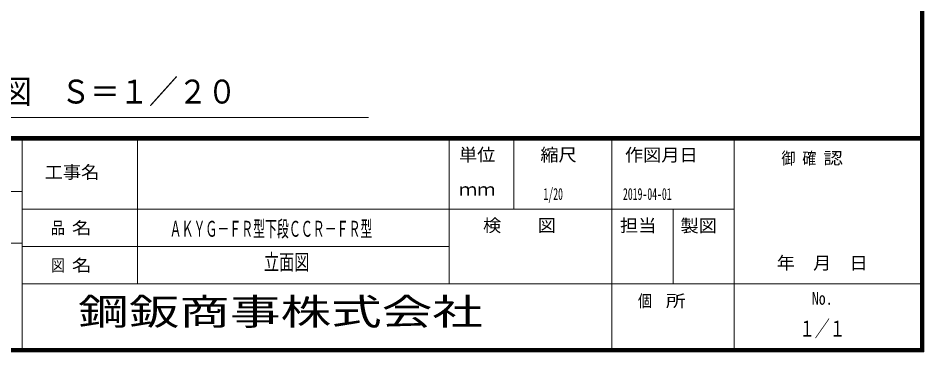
# Model space of a CAD drawing. Units: millimetres, scale not verified. Extents: x -5740 to 5856, y -4020 to 4020.
# Drawn here: x 3068 to 5740, y -4020 to -3037 of the extents above; entities that cross this region are included whole.
import ezdxf
from ezdxf.enums import TextEntityAlignment as Align

# ---------------------------------------------------------------- set-up
doc = ezdxf.new("R2010")
doc.units = ezdxf.units.MM
doc.header["$LTSCALE"] = 10
doc.linetypes.add('USER5', pattern=[25, 6, -5, 2, -5, 2, -5])
doc.layers.add('0-2_0-F1TEXT', color=7, linetype='Continuous')
doc.layers.add('1-E_2-5DIM', color=7, linetype='Continuous')
doc.layers.add('0-9_2-F', color=7, linetype='USER5', lineweight=9)
doc.layers.add('0-A_F-F4PAPAER', color=5, linetype='Continuous', lineweight=18)
doc.styles.add('ＭＳ ゴシック', font='')
doc.styles.get('ＭＳ ゴシック').set_extended_font_data('MS Gothic')

msp = doc.modelspace()

# ---------------------------------------------------------------- linework, layer by layer
at = {"layer": '0-9_2-F', "color": 3, "linetype": 'Continuous', "lineweight": 18}
msp.add_line((4101.8, -3329.36), (2181.8, -3329.36), dxfattribs=at)
at = {"layer": '0-A_F-F4PAPAER'}
for p, q in [((-5730.1, -3385.87), (5729.9, -3385.87)), ((5729.9, -3386.87), (-5730.1, -3386.87)), ((-5730.1, -3387.87), (5729.9, -3387.87)), ((5729.9, -3388.87), (-5730.1, -3388.87)), ((-5730.1, -3389.87), (5729.9, -3389.87)), ((5729.9, -3390.87), (-5730.1, -3390.87)), ((-5730.1, -3391.87), (5729.9, -3391.87)), ((5729.9, -3392.87), (-5730.1, -3392.87)), ((-5730.1, -3393.87), (5729.9, -3393.87)), ((5729.9, -3394.87), (-5730.1, -3394.87)), ((-5730.1, -3395.87), (5729.9, -3395.87)), ((3079.9, -3395.87), (3079.9, -4019.87)), ((3419.9, -3819.87), (3419.9, -3395.87)), ((4339.9, -3819.87), (4339.9, -3395.87)), ((4529.9, -3395.87), (4529.9, -3599.87)), ((4819.9, -4019.87), (4819.9, -3395.87)), ((5179.9, -3395.87), (5179.9, -4019.87)), ((3079.9, -3547.87), (1559.9, -3547.87)), ((5179.9, -3599.87), (3079.9, -3599.87)), ((4999.9, -3599.87), (4999.9, -3819.87)), ((1559.9, -3699.87), (3079.9, -3699.87)), ((3079.9, -3709.87), (4339.9, -3709.87)), ((5739.9, -3819.87), (3079.9, -3819.87))]:
    msp.add_line(p, q, dxfattribs=at)
for points in [[(5739.9, 4020.13), (-5740.1, 4020.13), (-5740.1, -4019.87), (5739.9, -4019.87)], [(5738.9, 4019.13), (5738.9, -4018.87), (-5739.1, -4018.87), (-5739.1, 4019.13)], [(5737.9, 4018.13), (5737.9, -4017.87), (-5738.1, -4017.87), (-5738.1, 4018.13)], [(5736.9, 4017.13), (5736.9, -4016.87), (-5737.1, -4016.87), (-5737.1, 4017.13)], [(5735.9, 4016.13), (5735.9, -4015.87), (-5736.1, -4015.87), (-5736.1, 4016.13)], [(5734.9, 4015.13), (5734.9, -4014.87), (-5735.1, -4014.87), (-5735.1, 4015.13)], [(5733.9, 4014.13), (5733.9, -4013.87), (-5734.1, -4013.87), (-5734.1, 4014.13)], [(5732.9, 4013.13), (5732.9, -4012.87), (-5733.1, -4012.87), (-5733.1, 4013.13)], [(5731.9, 4012.13), (5731.9, -4011.87), (-5732.1, -4011.87), (-5732.1, 4012.13)], [(5730.9, 4011.13), (5730.9, -4010.87), (-5731.1, -4010.87), (-5731.1, 4011.13)], [(5729.9, 4010.13), (5729.9, -4009.87), (-5730.1, -4009.87), (-5730.1, 4010.13)]]:
    msp.add_lwpolyline(points, close=True, dxfattribs=at)

# ---------------------------------------------------------------- texts
at = {"layer": '0-2_0-F1TEXT', "style": 'ＭＳ ゴシック'}
for s, height, width, p in [('1/20', 35.17, 0.6, (4617.77, -3582.95)), ('2019-04-01', 35.17, 0.6, (4852.3, -3582.95)), ('ＡＫＹＧ－ＦＲ型下段ＣＣＲ－ＦＲ型', 46.89, 0.55, (3515.04, -3694.87)), ('立面図', 46.89, 0.7, (3793.1, -3792.96)), ('１／１', 46.89, 0.7, (5373.1, -3988.86))]:
    msp.add_text(s, height=height, dxfattribs=dict(at, width=width)).set_placement(p, align=Align.BOTTOM_LEFT)
at = {"layer": '0-9_2-F', "style": 'ＭＳ ゴシック', "width": 0.9}
msp.add_text('上段操作時\u3000側面図\u3000Ｓ＝１／２０', height=70.33, dxfattribs=at).set_placement((2331.3, -3309.36), align=Align.BOTTOM_LEFT)
at = {"layer": '0-A_F-F4PAPAER', "color": 7, "style": 'ＭＳ ゴシック'}
for s, height, width, p in [('単位', 37.51, 1.05, (4368.46, -3469.34)), ('縮尺', 37.51, 1.05, (4608.46, -3469.34)), ('作図月日', 37.51, 1.05, (4858.02, -3469.75)), ('御 ', 35.43, 0.85, (5319.56, -3477.8)), ('確 ', 35.43, 0.85, (5381.32, -3477.8)), ('認', 35.43, 1.2, (5443.07, -3477.8)), ('工事名', 37.51, 1.05, (3146.46, -3520.34)), ('ｍｍ', 37.51, 1.05, (4368.46, -3571.34)), ('名', 35.43, 1.2, (3226.72, -3683.03)), ('検\u3000\u3000図', 37.51, 1.05, (4439.46, -3677.34)), ('担当', 37.51, 1.05, (4843.46, -3677.34)), ('製図', 37.51, 1.05, (5021.85, -3678.32)), ('品 ', 35.43, 0.85, (3164.96, -3683.03)), ('\u3000年\u3000月\u3000日', 37.51, 1.05, (5251.96, -3788.11)), ('図 ', 35.43, 0.85, (3164.96, -3793.03)), ('名', 35.43, 1.2, (3226.72, -3793.03)), ('個  ', 35.43, 0.85, (4896.46, -3898.03)), ('所', 35.43, 1.2, (4978.8, -3898.03)), ('No.', 37.51, 0.8, (5409.46, -3892.34))]:
    msp.add_text(s, height=height, dxfattribs=dict(at, width=width)).set_placement(p, align=Align.BOTTOM_LEFT)
at = {"layer": '1-E_2-5DIM', "style": 'ＭＳ ゴシック', "width": 1.4}
msp.add_text('鋼鈑商事株式会社', height=78.15, dxfattribs=at).set_placement((3245.19, -3963.95), align=Align.BOTTOM_LEFT)

doc.saveas('drawing.dxf')
